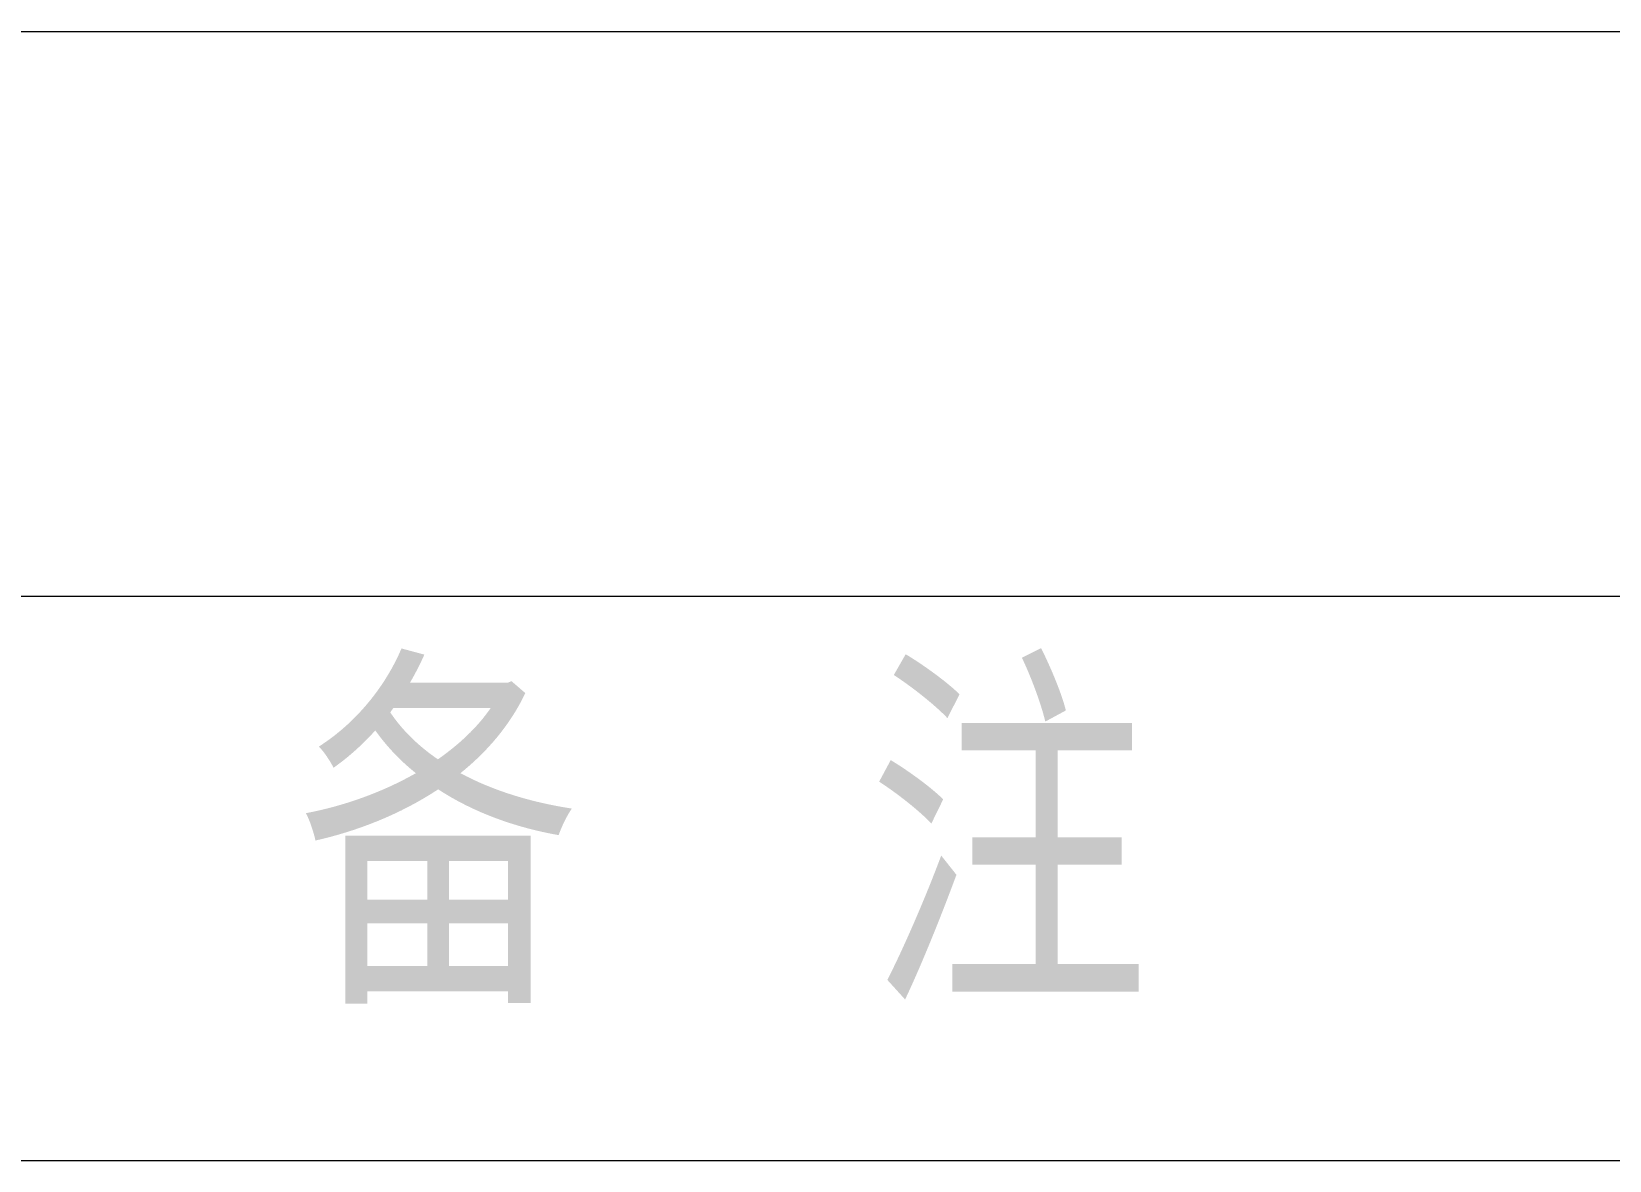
# Model space of a CAD drawing. Header units: millimetres. Extents: x 0 to 297, y 0 to 210.
# Drawn here: x 260.08 to 279.66, y 61 to 75 of the extents above; entities that cross this region are included whole.
import ezdxf

# ---------------------------------------------------------------- set-up
doc = ezdxf.new("R2010")
doc.units = ezdxf.units.MM
doc.styles.add('SLDTEXTSTYLE0', font='HYSWLONGFANGSONG.TTF', dxfattribs={"bigfont": 'bigfont'})

msp = doc.modelspace()

# ---------------------------------------------------------------- linework, layer by layer
at = {"color": 7, "linetype": 'Continuous', "lineweight": 18}
for p, q in [((112, 75), (292, 75)), ((112, 68), (292, 68)), ((112, 61), (292, 61)), ((112, 61), (292, 61))]:
    msp.add_line(p, q, dxfattribs=at)

# ---------------------------------------------------------------- texts
at = {"color": 7, "linetype": 'Continuous', "lineweight": 18, "true_color": 0xffffff, "insert": (268.667, 66.825), "char_height": 3.5, "attachment_point": 2, "style": 'SLDTEXTSTYLE0'}
msp.add_mtext('备  注', dxfattribs=at)

doc.saveas('drawing.dxf')
